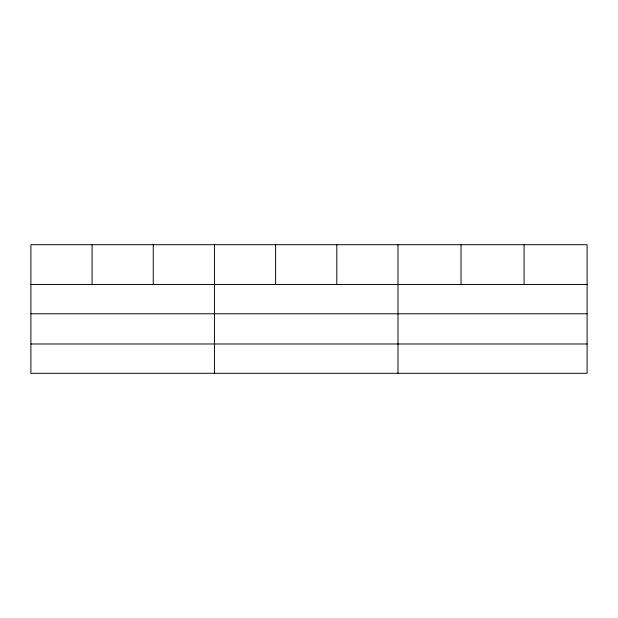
<?xml version="1.0" encoding="UTF-8"?>
<svg xmlns="http://www.w3.org/2000/svg" width="618" height="618" viewBox="0 0 618 618"><rect width="100%" height="100%" fill="white"/><g stroke="black" fill="none" stroke-linecap="round" stroke-linejoin="round"><path stroke-width="0.93" d="M587.1 313.782L587.1 244.713L30.9 244.713L30.9 373.287L587.1 373.287L587.1 313.782L30.9 313.782M30.9 284.473L587.1 284.473M30.9 343.979L587.1 343.979M524.064 244.713L524.064 284.473M461.028 244.713L461.028 284.473M397.992 244.713L397.992 373.287M336.81 244.713L336.81 284.473M275.628 244.713L275.628 284.473M214.446 244.713L214.446 373.287M153.264 244.713L153.264 284.473M92.082 244.713L92.082 284.473"/></g></svg>
